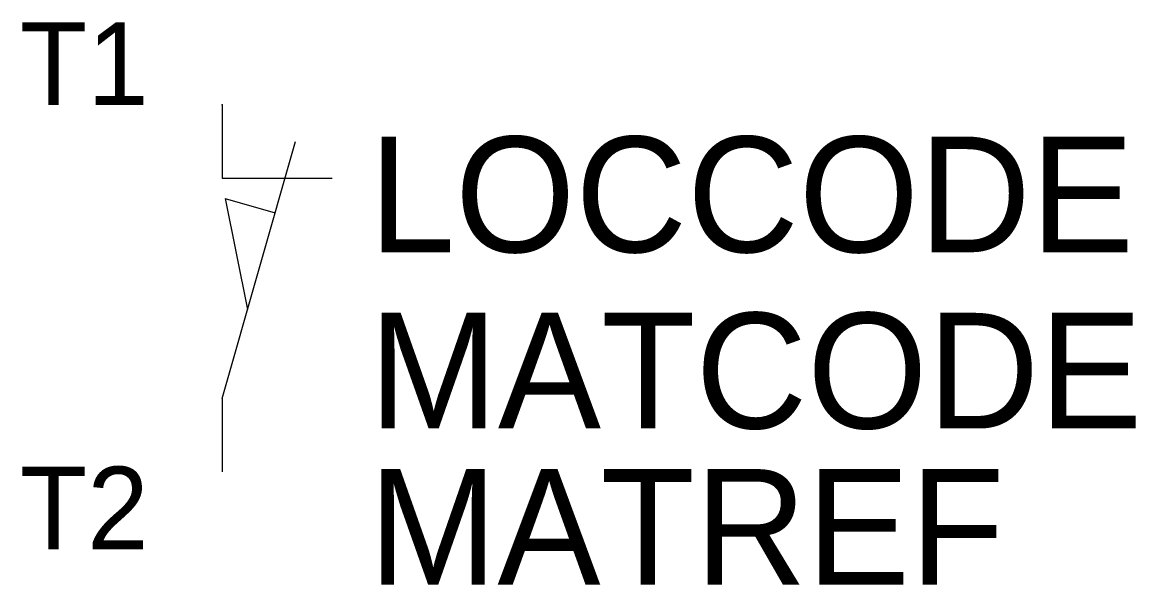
# Model space of a CAD drawing. Extents: x -5.4 to 24.9, y -8.1 to 7.2.
import ezdxf
from ezdxf.enums import TextEntityAlignment as Align

# ---------------------------------------------------------------- set-up
doc = ezdxf.new("R2010")
doc.units = 0
doc.layers.get('0').update_dxf_attribs({"linetype": 'CONTINUOUS'})
doc.layers.add('C', color=6, linetype='CONTINUOUS')
doc.layers.add('T2', color=7, linetype='CONTINUOUS')

msp = doc.modelspace()

# ---------------------------------------------------------------- linework, layer by layer
at = {"color": 0, "linetype": 'CONTINUOUS'}
for p, q in [((0, 5), (0, 3)), ((0, -3), (2, 4)), ((0, 3), (2, 3)), ((2, 3), (3, 3)), ((0.085, 2.45), (1.446, 2.061)), ((0.085, 2.45), (0.694, -0.571)), ((0, -3), (0, -5))]:
    msp.add_line(p, q, dxfattribs=at)
at = {"layer": 'C', "color": 0, "linetype": 'CONTINUOUS'}
msp.add_point((0, 5), dxfattribs=at)

# ---------------------------------------------------------------- texts
at = {"color": 0, "linetype": 'CONTINUOUS'}
for tag, p in [('LOCCODE', (4, 0.985)), ('MATCODE', (4, -3.815)), ('MATREF', (3.987, -8.071))]:
    msp.add_attdef(tag, p, '', height=3.15, dxfattribs=at)
at = {"layer": 'T2', "color": 0, "linetype": 'CONTINUOUS'}
for tag, p in [('T1', (-2, 4.999)), ('T2', (-2, -7.107))]:
    msp.add_attdef(tag, text='', height=2.25, dxfattribs=at).set_placement(p, align=Align.RIGHT)

doc.saveas('drawing.dxf')
